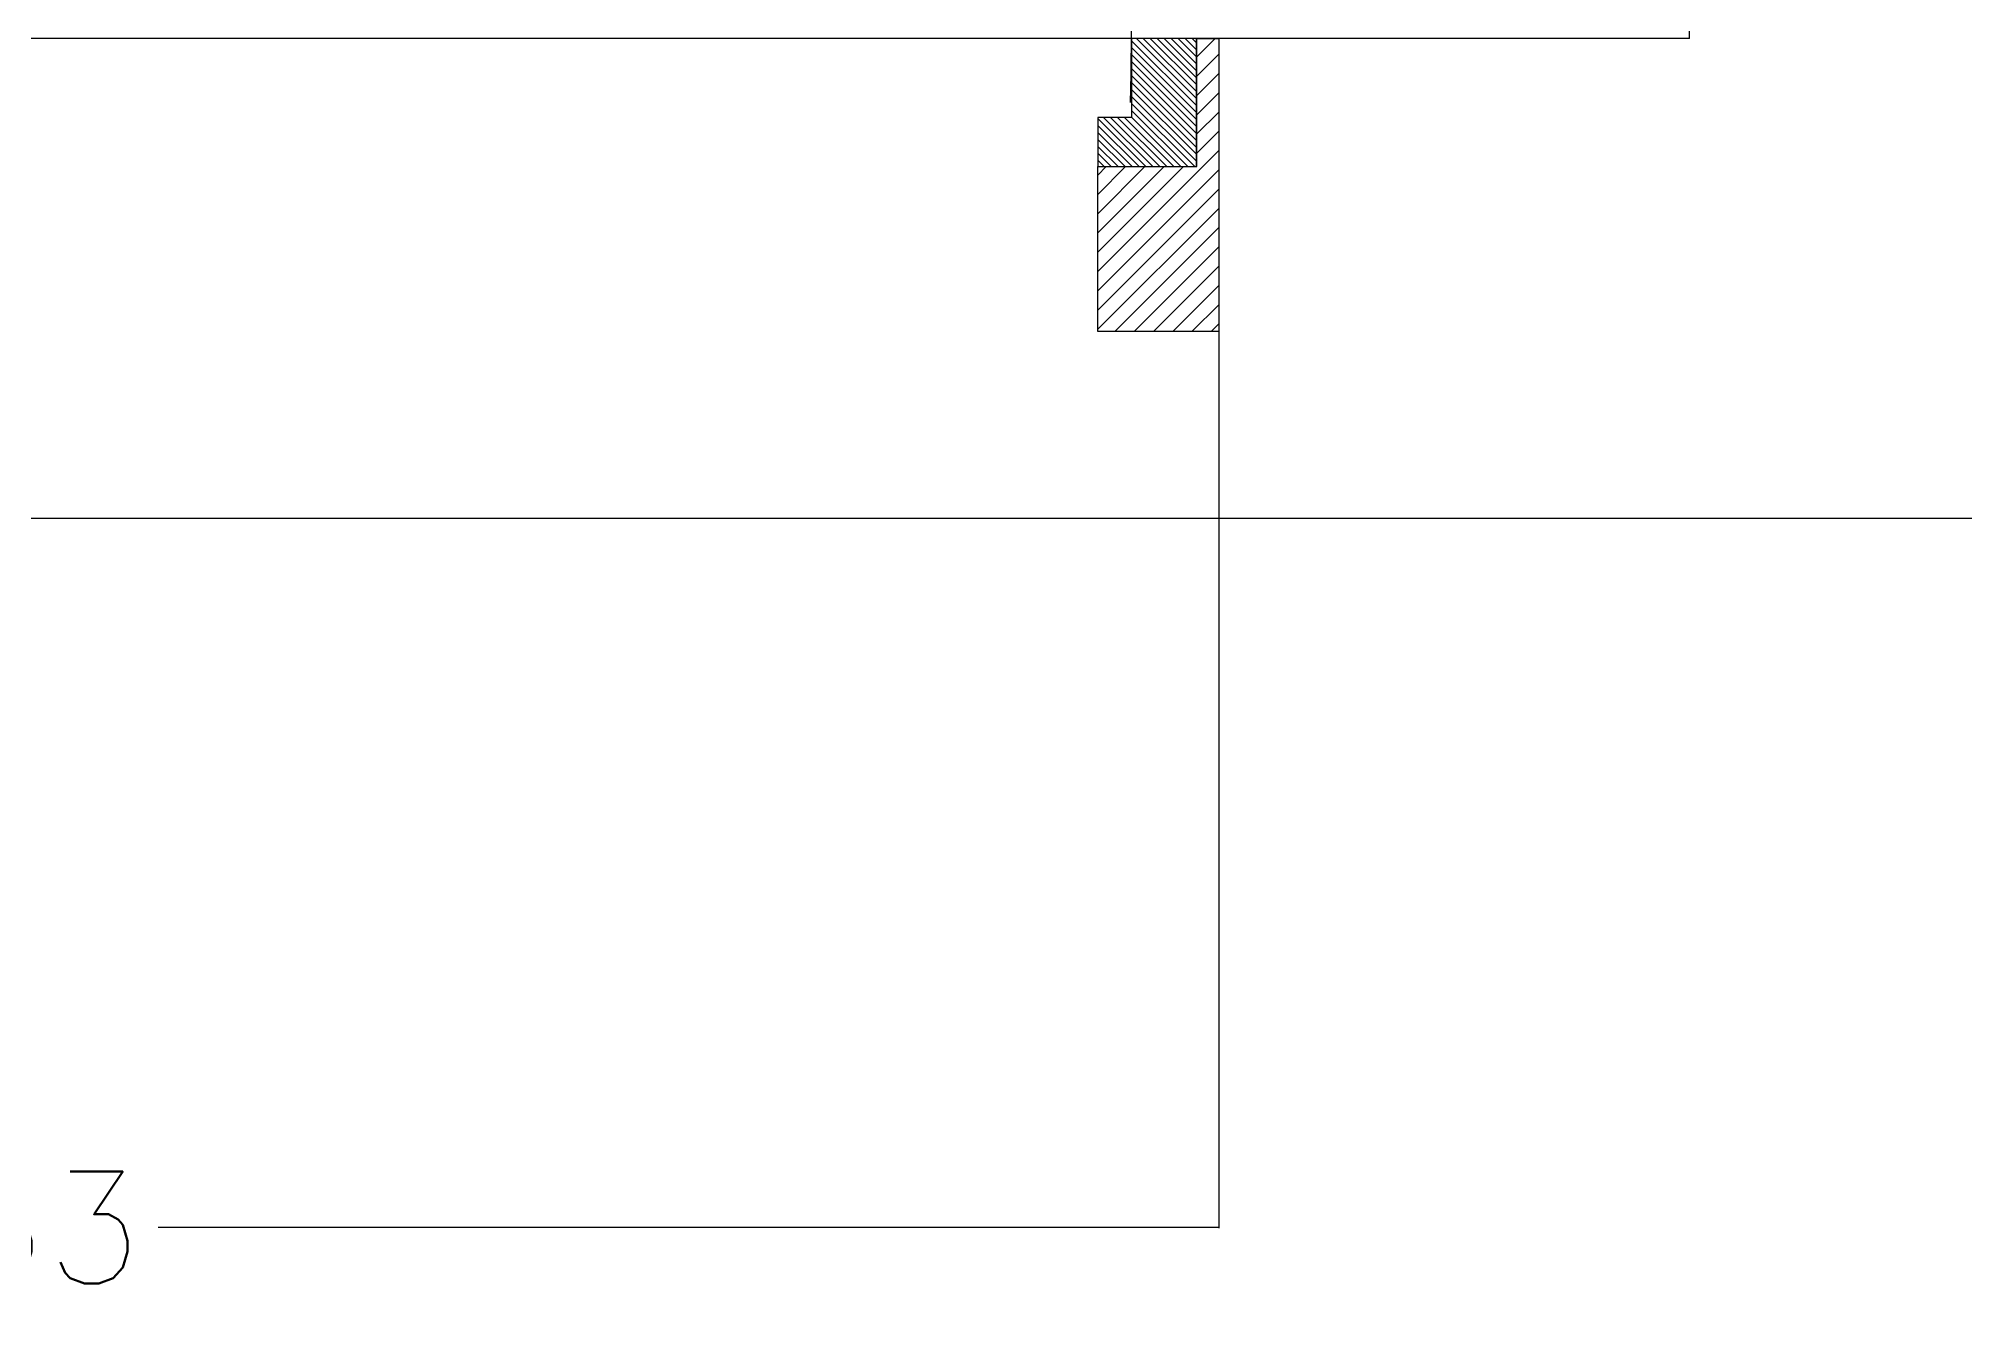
# Model space of a CAD drawing. Extents: x -4409 to 83729, y -39415 to 28842.
# Drawn here: x -2603 to -2002, y 19583 to 19983 of the extents above; entities that cross this region are included whole.
import ezdxf

# ---------------------------------------------------------------- set-up
doc = ezdxf.new("R2010")
doc.units = 0
doc.linetypes.add('HDR', pattern=[0.36, 0.1, -0.075, 0.11, -0.075])
doc.layers.get('DEFPOINTS').update_dxf_attribs({"linetype": 'CONTINUOUS'})
for name, color, linetype in [('A-PUERTAS', 1, 'CONTINUOUS'), ('ROD_PUERTAS', 27, 'CONTINUOUS'), ('WWW_CADBLOCKSFREE_COM', 7, 'CONTINUOUS')]:
    doc.layers.add(name, color=color, linetype=linetype)
doc.styles.add('ROMANS', font='ROMANS.shx')
doc.dimstyles.get("Standard").update_dxf_attribs({"dimtxt": 2.5, "dimasz": 2.5, "dimexe": 1.25, "dimexo": 0.625, "dimtad": 1, "dimcen": 2.5, "dimazin": 3, "dimtfac": 1, "dimtmove": 0, "dimatfit": 3})

# ---------------------------------------------------------------- blocks, each defined once
blk = doc.blocks.new('*X71')
at = {"layer": 'A-PUERTAS', "linetype": 'CONTINUOUS'}
for p, q in [((-679.4905, 91.88492), (-679.46357, 91.85799)), ((-679.4905, 91.88203), (-679.46357, 91.8551)), ((-679.48984, 91.88716), (-679.46357, 91.86088)), ((-679.48695, 91.88716), (-679.46357, 91.86378)), ((-679.48406, 91.88716), (-679.46357, 91.86667)), ((-679.48117, 91.88716), (-679.46072, 91.86671)), ((-679.47828, 91.88716), (-679.45783, 91.86671)), ((-679.47538, 91.88716), (-679.45493, 91.86671)), ((-679.47249, 91.88716), (-679.45204, 91.86671)), ((-679.4696, 91.88716), (-679.4496, 91.86716)), ((-679.46671, 91.88716), (-679.4496, 91.87005)), ((-679.46382, 91.88716), (-679.4496, 91.87294)), ((-679.46092, 91.88716), (-679.4496, 91.87584)), ((-679.45803, 91.88716), (-679.4496, 91.87873)), ((-679.45514, 91.88716), (-679.4496, 91.88162)), ((-679.45225, 91.88716), (-679.4496, 91.88451)), ((-679.4905, 91.87914), (-679.46357, 91.85221)), ((-679.4905, 91.87625), (-679.46357, 91.84932)), ((-679.4905, 91.87336), (-679.46357, 91.84642)), ((-679.4905, 91.87046), (-679.46357, 91.84353)), ((-679.4905, 91.86757), (-679.46357, 91.84064)), ((-679.4905, 91.86468), (-679.46357, 91.83775)), ((-679.4905, 91.86179), (-679.46357, 91.83486)), ((-679.4905, 91.8589), (-679.4656, 91.83399)), ((-679.4905, 91.856), (-679.46849, 91.83399)), ((-679.4905, 91.85311), (-679.47138, 91.83399)), ((-679.4905, 91.85022), (-679.47427, 91.83399)), ((-679.4905, 91.84733), (-679.47716, 91.83399)), ((-679.4905, 91.84444), (-679.48006, 91.83399)), ((-679.4905, 91.84154), (-679.48295, 91.83399)), ((-679.4905, 91.83865), (-679.48584, 91.83399)), ((-679.4905, 91.83576), (-679.48873, 91.83399))]:
    blk.add_line(p, q, dxfattribs=at)
blk = doc.blocks.new('*X75')
at = {"layer": 'A-PUERTAS', "linetype": 'CONTINUOUS'}
for p, q in [((-679.4567, 91.95559), (-679.49981, 91.91248)), ((-679.4647, 91.95559), (-679.49981, 91.92048)), ((-679.4727, 91.95559), (-679.49981, 91.92848)), ((-679.4807, 91.95559), (-679.49981, 91.93648)), ((-679.4887, 91.95559), (-679.49981, 91.94448)), ((-679.4967, 91.95559), (-679.49981, 91.95248)), ((-679.4496, 91.95469), (-679.49981, 91.90448)), ((-679.4496, 91.94669), (-679.49981, 91.89648)), ((-679.4496, 91.93869), (-679.49981, 91.88848)), ((-679.4496, 91.93069), (-679.49981, 91.88048)), ((-679.4496, 91.92269), (-679.48513, 91.88716)), ((-679.4496, 91.91469), (-679.47713, 91.88716)), ((-679.4496, 91.90669), (-679.46913, 91.88716)), ((-679.4496, 91.89869), (-679.46113, 91.88716)), ((-679.4496, 91.89069), (-679.45313, 91.88716)), ((-679.49071, 91.88158), (-679.49981, 91.87248)), ((-679.49071, 91.87358), (-679.49981, 91.86448)), ((-679.49071, 91.86558), (-679.49981, 91.85648)), ((-679.49071, 91.85758), (-679.49981, 91.84848)), ((-679.49071, 91.84958), (-679.49981, 91.84048)), ((-679.49071, 91.84158), (-679.4983, 91.83399))]:
    blk.add_line(p, q, dxfattribs=at)
blk = doc.blocks.new('PUERTA_FINAL')
at = {"layer": 'A-PUERTAS'}
for points in [[(-679.49071, 91.83399), (-679.49981, 91.83399), (-679.49981, 91.95559), (-679.4496, 91.95559), (-679.4496, 91.88716), (-679.49071, 91.88716)], [(-679.4496, 91.86671), (-679.4496, 91.88716), (-679.4905, 91.88716), (-679.4905, 91.83399), (-679.46357, 91.83399), (-679.46357, 91.86671)]]:
    blk.add_lwpolyline(points, close=True, dxfattribs=at)
at = {"layer": 'A-PUERTAS', "linetype": 'HDR'}
blk.add_arc((-678.56856, 91.83399), 0.895, 178.29787, 273.82152, dxfattribs=at)
at = {"layer": 'A-PUERTAS'}
for name in ['*X75', '*X71']:
    blk.add_blockref(name, (0, 0), dxfattribs=at)
blk = doc.blocks.new('*D44')
at = {"layer": 'DEFPOINTS', "color": 0}
for p in [(-2987.47, 19832.61), (-2234.56, 19832.61), (-2234.56, 19610.94)]:
    blk.add_point(p, dxfattribs=at)
at = {"layer": 'WWW_CADBLOCKSFREE_COM', "color": 252}
for p, q in [((-2987.47, 19832.55), (-2987.47, 19610.76)), ((-2234.56, 19832.55), (-2234.56, 19610.76)), ((-2987.29, 19610.94), (-2656.11, 19610.94)), ((-2234.74, 19610.94), (-2565.93, 19610.94))]:
    blk.add_line(p, q, dxfattribs=at)
for points in [[(-2987.29, 19610.97), (-2987.29, 19610.91), (-2987.47, 19610.94)], [(-2234.74, 19610.97), (-2234.74, 19610.91), (-2234.56, 19610.94)]]:
    blk.add_solid(points, dxfattribs=at)
at = {"layer": 'WWW_CADBLOCKSFREE_COM', "color": 6, "linetype": 'CONTINUOUS', "style": 'ROMANS'}
blk.add_text('753', height=35, dxfattribs=at).set_placement((-2661.02, 19593.44))

msp = doc.modelspace()

# ---------------------------------------------------------------- linework, layer by layer
at = {"layer": 'WWW_CADBLOCKSFREE_COM'}
for p, q in [((-2087.471, 19982.608), (-2087.471, 21482.608)), ((-2087.471, 19982.608), (-3087.471, 19982.608)), ((-1787.471, 19832.608), (-3237.471, 19832.608)), ((462.529, 19832.608), (-2087.471, 19832.608))]:
    msp.add_line(p, q, dxfattribs=at)
msp.add_lwpolyline([(-2234.561, 19982.608), (-2234.561, 19832.608)], dxfattribs=at)

# ---------------------------------------------------------------- block references
at = {"layer": 'ROD_PUERTAS', "xscale": 752.9101570233881, "yscale": 752.9101570233881, "zscale": 752.9101570233881, "rotation": 180}
msp.add_blockref('PUERTA_FINAL', (-513836.871, 89125.354), dxfattribs=at)

# ---------------------------------------------------------------- dimensions: what is measured, and where the dimension line sits
at = {"layer": 'WWW_CADBLOCKSFREE_COM'}
dim = msp.add_linear_dim(base=(-2234.561, 19610.94), p1=(-2987.471, 19832.608), p2=(-2234.561, 19832.608), dimstyle='Standard', dxfattribs=at)
dim.commit()
dim.dimension.update_dxf_attribs({"geometry": '*D44', "text_midpoint": (-2611.016, 19610.94)})

doc.saveas('drawing.dxf')
